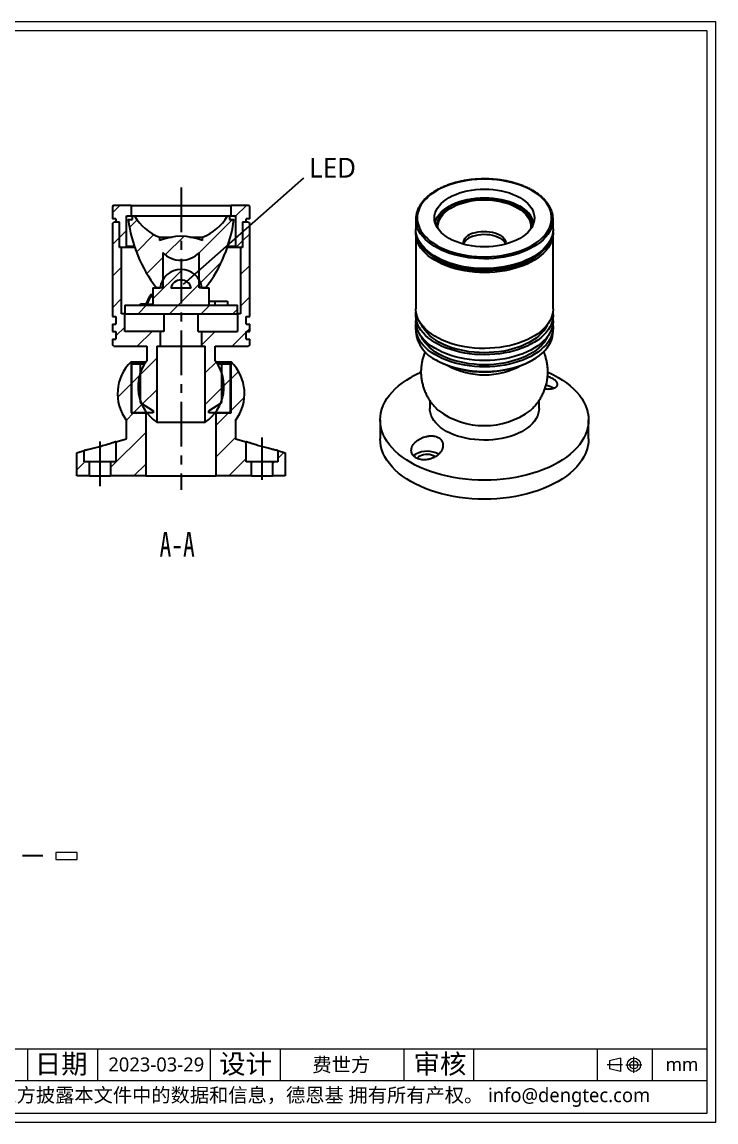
# Model space of a CAD drawing. Header units: millimetres. Extents: x 1123 to 1345, y 58 to 215.
# Drawn here: x 1246.1 to 1344.6, y 58.5 to 214.7 of the extents above; entities that cross this region are included whole.
import ezdxf

# ---------------------------------------------------------------- set-up
doc = ezdxf.new("R2010")
doc.units = ezdxf.units.MM
doc.linetypes.add('CENTER', pattern=[50.8, 31.75, -6.35, 6.35, -6.35])
doc.layers.get('Defpoints').update_dxf_attribs({"color": 6, "lineweight": 9})
for name, color, linetype, lineweight in [('CenterLine', 1, 'CENTER', 9), ('Dimension', 136, 'Continuous', 9), ('SolidLine', 7, 'Continuous', 30)]:
    doc.layers.add(name, color=color, linetype=linetype, lineweight=lineweight)
doc.styles.add('SLDTEXTSTYLE5', font='TXT', dxfattribs={"width": 0.7})
doc.styles.add('微软雅黑-Light', font='')
doc.styles.get('微软雅黑-Light').set_extended_font_data('Microsoft YaHei Light')
pattern_1 = [(45, (802.1488, -62.6283), (-2.245064, 2.245064), [])]

msp = doc.modelspace()

# ---------------------------------------------------------------- hatches: boundary and pattern name
at = {"layer": 'SolidLine', "linetype": 'Continuous', "lineweight": 18}
h = msp.add_hatch(dxfattribs=at)
h.set_pattern_fill('ANSI31', color=256, style=0)
h.set_pattern_definition(pattern_1)
edge = h.paths.add_edge_path(flags=0)
edge.add_line((1258.917, 186.777), (1259.417, 186.777))
edge.add_line((1259.417, 186.777), (1259.417, 186.277))
edge.add_line((1259.417, 186.277), (1259.917, 186.277))
edge.add_line((1259.917, 186.277), (1259.917, 182.877))
edge.add_line((1259.917, 182.877), (1260.117, 182.677))
edge.add_line((1260.117, 182.677), (1260.717, 182.677))
edge.add_line((1260.717, 182.677), (1260.917, 182.877))
edge.add_line((1260.917, 182.877), (1260.917, 187.177))
edge.add_line((1260.917, 187.177), (1261.567, 187.177))
edge.add_line((1261.567, 187.177), (1261.567, 188.677))
edge.add_line((1261.567, 188.677), (1259.117, 188.677))
edge.add_arc((1259.117, 188.477), 0.2, 90, 180)
edge.add_line((1258.917, 188.477), (1258.917, 186.777))
h = msp.add_hatch(dxfattribs=at)
h.set_pattern_fill('ANSI31', color=256, style=0)
h.set_pattern_definition(pattern_1)
edge = h.paths.add_edge_path(flags=0)
edge.add_line((1277.917, 186.777), (1278.417, 186.777))
edge.add_line((1278.417, 186.777), (1278.417, 188.477))
edge.add_arc((1278.217, 188.477), 0.2, 0, 90)
edge.add_line((1278.217, 188.677), (1275.767, 188.677))
edge.add_line((1275.767, 188.677), (1275.767, 187.177))
edge.add_line((1275.767, 187.177), (1276.417, 187.177))
edge.add_line((1276.417, 187.177), (1276.417, 182.877))
edge.add_line((1276.417, 182.877), (1276.617, 182.677))
edge.add_line((1276.617, 182.677), (1277.217, 182.677))
edge.add_line((1277.217, 182.677), (1277.417, 182.877))
edge.add_line((1277.417, 182.877), (1277.417, 186.277))
edge.add_line((1277.417, 186.277), (1277.917, 186.277))
edge.add_line((1277.917, 186.277), (1277.917, 186.777))
h = msp.add_hatch(dxfattribs=at)
h.set_pattern_fill('ANSI31', color=256, style=0)
h.set_pattern_definition(pattern_1)
edge = h.paths.add_edge_path(flags=0)
edge.add_arc((1268.667, 162.908), 6.1, 142.81814, 235.55786)
edge.add_line((1265.217, 157.877), (1265.217, 168.677))
edge.add_line((1265.217, 168.677), (1265.767, 168.677))
edge.add_line((1265.767, 168.677), (1265.767, 170.777))
edge.add_line((1265.767, 170.777), (1260.668, 170.777))
edge.add_line((1260.668, 170.777), (1260.668, 173.277))
edge.add_line((1260.668, 173.277), (1260.217, 173.277))
edge.add_line((1260.217, 173.277), (1260.217, 182.677))
edge.add_line((1260.217, 182.677), (1259.917, 182.677))
edge.add_line((1259.917, 182.677), (1259.917, 186.277))
edge.add_line((1259.917, 186.277), (1259.117, 186.277))
edge.add_line((1259.117, 186.277), (1258.917, 186.077))
edge.add_line((1258.917, 186.077), (1258.917, 172.877))
edge.add_line((1258.917, 172.877), (1259.417, 172.877))
edge.add_line((1259.417, 172.877), (1259.417, 171.777))
edge.add_line((1259.417, 171.777), (1258.917, 171.777))
edge.add_line((1258.917, 171.777), (1258.917, 170.777))
edge.add_line((1258.917, 170.777), (1259.417, 170.777))
edge.add_line((1259.417, 170.777), (1259.417, 169.677))
edge.add_line((1259.417, 169.677), (1258.917, 169.677))
edge.add_line((1258.917, 169.677), (1258.917, 168.877))
edge.add_line((1258.917, 168.877), (1259.117, 168.677))
edge.add_line((1259.117, 168.677), (1263.807, 168.677))
edge.add_line((1263.807, 168.677), (1263.807, 166.594))
h = msp.add_hatch(dxfattribs=at)
h.set_pattern_fill('ANSI31', color=256, style=0)
h.set_pattern_definition(pattern_1)
edge = h.paths.add_edge_path(flags=0)
edge.add_line((1262.067, 187.177), (1261.792, 187.177))
edge.add_line((1261.792, 187.177), (1261.792, 186.677))
edge.add_line((1261.792, 186.677), (1261.167, 186.677))
edge.add_arc((1281.009, 189.185), 20, 187.2027, 217.61698)
edge.add_line((1265.167, 176.977), (1266.067, 176.977))
edge.add_line((1266.067, 176.977), (1266.067, 181.977))
edge.add_arc((1268.667, 184.5), 3.623, 224.1358, 315.8642)
edge.add_line((1271.267, 181.977), (1271.267, 176.977))
edge.add_line((1271.267, 176.977), (1272.167, 176.977))
edge.add_arc((1256.325, 189.185), 20, 322.38302, 352.7973)
edge.add_line((1276.167, 186.677), (1275.542, 186.677))
edge.add_line((1275.542, 186.677), (1275.542, 187.177))
edge.add_line((1275.542, 187.177), (1275.267, 187.177))
edge.add_arc((1269.226, 190.713), 7, 290.97991, 329.65971, ccw=False)
edge.add_line((1271.732, 184.177), (1271.732, 183.677))
edge.add_arc((1268.667, 176.148), 8.129, 67.84785, 112.15215)
edge.add_line((1265.602, 183.677), (1265.602, 184.177))
edge.add_arc((1268.108, 190.713), 7, 210.34029, 249.02009, ccw=False)
h = msp.add_hatch(dxfattribs=at)
h.set_pattern_fill('ANSI31', color=256, style=0)
h.set_pattern_definition(pattern_1)
edge = h.paths.add_edge_path(flags=0)
edge.add_arc((1268.667, 162.908), 6.1, 304.44214, 397.18186)
edge.add_line((1273.527, 166.594), (1273.527, 168.677))
edge.add_line((1273.527, 168.677), (1278.217, 168.677))
edge.add_line((1278.217, 168.677), (1278.417, 168.877))
edge.add_line((1278.417, 168.877), (1278.417, 169.677))
edge.add_line((1278.417, 169.677), (1277.917, 169.677))
edge.add_line((1277.917, 169.677), (1277.917, 170.777))
edge.add_line((1277.917, 170.777), (1278.417, 170.777))
edge.add_line((1278.417, 170.777), (1278.417, 171.777))
edge.add_line((1278.417, 171.777), (1277.917, 171.777))
edge.add_line((1277.917, 171.777), (1277.917, 172.877))
edge.add_line((1277.917, 172.877), (1278.417, 172.877))
edge.add_line((1278.417, 172.877), (1278.417, 186.077))
edge.add_line((1278.417, 186.077), (1278.217, 186.277))
edge.add_line((1278.217, 186.277), (1277.417, 186.277))
edge.add_line((1277.417, 186.277), (1277.417, 182.677))
edge.add_line((1277.417, 182.677), (1277.117, 182.677))
edge.add_line((1277.117, 182.677), (1277.117, 173.277))
edge.add_line((1277.117, 173.277), (1276.666, 173.277))
edge.add_line((1276.666, 173.277), (1276.666, 170.777))
edge.add_line((1276.666, 170.777), (1271.567, 170.777))
edge.add_line((1271.567, 170.777), (1271.567, 168.677))
edge.add_line((1271.567, 168.677), (1272.117, 168.677))
edge.add_line((1272.117, 168.677), (1272.117, 157.877))
h = msp.add_hatch(dxfattribs=at)
h.set_pattern_fill('ANSI31', color=256, style=0)
h.set_pattern_definition(pattern_1)
edge = h.paths.add_edge_path(flags=0)
edge.add_line((1264.667, 176.977), (1264.667, 174.477))
edge.add_line((1264.667, 174.477), (1272.667, 174.477))
edge.add_line((1272.667, 174.477), (1272.667, 176.977))
edge.add_line((1272.667, 176.977), (1271.64, 176.977))
edge.add_arc((1268.667, 176.577), 3, 7.66226, 172.33774)
edge.add_line((1265.694, 176.977), (1264.667, 176.977))
edge = h.paths.add_edge_path(flags=0)
edge.add_arc((1268.667, 176.577), 1.5, 15.46601, 164.53399, ccw=False)
edge.add_line((1270.113, 176.977), (1267.222, 176.977))
h = msp.add_hatch(dxfattribs=at)
h.set_pattern_fill('ANSI31', color=256, style=0)
h.set_pattern_definition(pattern_1)
h.paths.add_polyline_path([(1276.667, 174.477), (1260.667, 174.477), (1260.667, 173.277), (1276.667, 173.277)], flags=0)
h = msp.add_hatch(dxfattribs=at)
h.set_pattern_fill('ANSI31', color=256, style=0)
h.set_pattern_definition(pattern_1)
edge = h.paths.add_edge_path(flags=0)
edge.add_line((1260.917, 158.136), (1260.917, 155.516))
edge.add_line((1260.917, 155.516), (1259.417, 155.094))
edge.add_line((1259.417, 155.094), (1259.417, 152.236))
edge.add_line((1259.417, 152.236), (1258.667, 152.236))
edge.add_line((1258.667, 152.236), (1258.667, 150.236))
edge.add_line((1258.667, 150.236), (1263.667, 150.236))
edge.add_line((1263.667, 150.236), (1263.667, 159.186))
edge.add_line((1263.667, 159.186), (1261.567, 159.186))
edge.add_line((1261.567, 159.186), (1261.567, 166.436))
edge.add_arc((1265.957, 161.916), 6.301, 134.17054, 216.8737)
h = msp.add_hatch(dxfattribs=at)
h.set_pattern_fill('ANSI31', color=256, style=0)
h.set_pattern_definition(pattern_1)
h.paths.add_polyline_path([(1261.667, 159.186), (1264.717, 159.186), (1264.717, 159.486), (1262.867, 160.686), (1262.867, 166.186), (1261.667, 166.186)], flags=0)
h = msp.add_hatch(dxfattribs=at)
h.set_pattern_fill('ANSI31', color=256, style=0)
h.set_pattern_definition(pattern_1)
h.paths.add_polyline_path([(1272.617, 159.186), (1275.667, 159.186), (1275.667, 166.186), (1274.467, 166.186), (1274.467, 160.686), (1272.617, 159.486)], flags=0)
h = msp.add_hatch(dxfattribs=at)
h.set_pattern_fill('ANSI31', color=256, style=0)
h.set_pattern_definition(pattern_1)
edge = h.paths.add_edge_path(flags=0)
edge.add_line((1276.417, 155.516), (1276.417, 158.136))
edge.add_arc((1271.377, 161.916), 6.301, 323.1263, 405.82946)
edge.add_line((1275.767, 166.436), (1275.767, 159.186))
edge.add_line((1275.767, 159.186), (1273.667, 159.186))
edge.add_line((1273.667, 159.186), (1273.667, 150.236))
edge.add_line((1273.667, 150.236), (1278.667, 150.236))
edge.add_line((1278.667, 150.236), (1278.667, 152.236))
edge.add_line((1278.667, 152.236), (1277.917, 152.236))
edge.add_line((1277.917, 152.236), (1277.917, 155.094))
edge.add_line((1277.917, 155.094), (1276.417, 155.516))
h = msp.add_hatch(dxfattribs=at)
h.set_pattern_fill('ANSI31', color=256, style=0)
h.set_pattern_definition(pattern_1)
h.paths.add_polyline_path([(1253.867, 150.236), (1255.667, 150.236), (1255.667, 152.236), (1254.917, 152.236), (1254.917, 153.83), (1253.867, 153.536)], flags=0)
h = msp.add_hatch(dxfattribs=at)
h.set_pattern_fill('ANSI31', color=256, style=0)
h.set_pattern_definition(pattern_1)
h.paths.add_polyline_path([(1281.667, 150.236), (1283.467, 150.236), (1283.467, 153.536), (1282.417, 153.83), (1282.417, 152.236), (1281.667, 152.236)], flags=0)

# ---------------------------------------------------------------- linework, layer by layer
at = {"layer": 'CenterLine', "lineweight": -3, "ltscale": 0.2}
for p, q in [((1268.667, 191.232), (1268.667, 148.256)), ((1257.167, 148.796), (1257.167, 155.403)), ((1280.167, 149.694), (1280.167, 155.693))]:
    msp.add_line(p, q, dxfattribs=at)
at = {"layer": 'Defpoints'}
for p, q in [((1124.381, 68.877), (1343.381, 68.877)), ((1246.868, 68.877), (1246.868, 64.299)), ((1256.788, 68.877), (1256.788, 64.299)), ((1272.812, 68.877), (1272.812, 64.299)), ((1272.812, 68.877), (1272.812, 64.299)), ((1282.732, 68.877), (1282.732, 64.299)), ((1300.283, 68.877), (1300.283, 64.299)), ((1310.203, 68.877), (1310.203, 64.299)), ((1327.753, 68.877), (1327.753, 64.299)), ((1335.567, 68.877), (1335.567, 64.299)), ((1331.069, 67.542), (1329.496, 67.16)), ((1331.075, 67.544), (1331.075, 65.634)), ((1332.975, 65.443), (1332.975, 67.733)), ((1331.37, 66.588), (1329.2, 66.588)), ((1329.496, 67.16), (1329.496, 66.016)), ((1331.075, 65.634), (1329.496, 66.016)), ((1331.831, 66.588), (1334.12, 66.588)), ((1343.381, 64.299), (1158.719, 64.299))]:
    msp.add_line(p, q, dxfattribs=at)
for points in [[(1344.631, 58.47), (1344.631, 214.719), (1123.131, 214.719), (1123.131, 58.47)], [(1343.381, 59.72), (1343.381, 213.469), (1124.381, 213.469), (1124.381, 59.72)]]:
    msp.add_lwpolyline(points, close=True, dxfattribs=at)
for radius in [0.954, 0.572]:
    msp.add_circle((1332.975, 66.588), radius, dxfattribs=at)
at = {"layer": 'Dimension', "lineweight": -3}
msp.add_line((1269.037, 177.456), (1286.088, 192.604), dxfattribs=at)
at = {"layer": 'Dimension'}
msp.add_lwpolyline([(1250.915, 95.763), (1253.915, 95.763), (1253.915, 96.763), (1250.915, 96.763)], close=True, dxfattribs=at)
at = {"layer": 'SolidLine', "color": 7, "linetype": 'Continuous', "lineweight": 25}
for p, q in [((1258.917, 188.477), (1258.917, 186.777)), ((1261.567, 188.677), (1259.117, 188.677)), ((1261.567, 188.677), (1261.567, 187.177)), ((1261.567, 188.677), (1275.767, 188.677)), ((1275.767, 187.177), (1275.767, 188.677)), ((1278.217, 188.677), (1275.767, 188.677)), ((1278.417, 186.777), (1278.417, 188.477)), ((1259.417, 186.777), (1258.917, 186.777)), ((1258.917, 186.077), (1259.117, 186.277)), ((1258.917, 186.077), (1258.917, 172.877)), ((1259.917, 186.277), (1259.117, 186.277)), ((1259.417, 186.777), (1259.417, 186.277)), ((1259.917, 186.277), (1259.417, 186.277)), ((1259.917, 182.877), (1259.917, 186.277)), ((1259.917, 182.677), (1259.917, 186.277)), ((1260.917, 182.877), (1260.917, 187.177)), ((1260.917, 187.177), (1261.567, 187.177)), ((1261.167, 186.677), (1261.792, 186.677)), ((1261.567, 187.177), (1261.792, 187.177)), ((1261.792, 186.677), (1261.792, 187.177)), ((1261.792, 187.177), (1262.067, 187.177)), ((1262.067, 187.177), (1275.267, 187.177)), ((1275.267, 187.177), (1275.542, 187.177)), ((1275.542, 187.177), (1275.767, 187.177)), ((1275.542, 187.177), (1275.542, 186.677)), ((1275.542, 186.677), (1276.167, 186.677)), ((1275.767, 187.177), (1276.417, 187.177)), ((1276.417, 187.177), (1276.417, 182.877)), ((1277.917, 186.277), (1277.417, 186.277)), ((1277.417, 186.277), (1277.417, 182.877)), ((1277.417, 186.277), (1277.417, 182.677)), ((1278.217, 186.277), (1277.417, 186.277)), ((1277.917, 186.277), (1277.917, 186.777)), ((1278.417, 186.777), (1277.917, 186.777)), ((1278.217, 186.277), (1278.417, 186.077)), ((1278.417, 172.877), (1278.417, 186.077)), ((1301.999, 186.717), (1301.999, 185.329)), ((1321.499, 185.329), (1321.499, 186.717)), ((1301.999, 184.757), (1301.999, 173.979)), ((1321.499, 173.979), (1321.499, 184.757)), ((1260.117, 182.677), (1259.917, 182.877)), ((1260.917, 182.877), (1260.717, 182.677)), ((1260.917, 182.877), (1262.03, 182.877)), ((1265.602, 184.177), (1265.602, 183.677)), ((1265.602, 184.177), (1267.396, 184.177)), ((1269.938, 184.177), (1271.732, 184.177)), ((1271.732, 183.677), (1271.732, 184.177)), ((1275.304, 182.877), (1276.417, 182.877)), ((1276.617, 182.677), (1276.417, 182.877)), ((1277.417, 182.877), (1277.217, 182.677)), ((1260.217, 182.677), (1259.917, 182.677)), ((1260.717, 182.677), (1260.117, 182.677)), ((1260.217, 173.277), (1260.217, 182.677)), ((1262.098, 182.677), (1260.717, 182.677)), ((1266.067, 181.977), (1266.067, 176.977)), ((1271.267, 176.977), (1271.267, 181.977)), ((1276.617, 182.677), (1275.237, 182.677)), ((1277.217, 182.677), (1276.617, 182.677)), ((1277.117, 182.677), (1277.117, 173.277)), ((1277.417, 182.677), (1277.117, 182.677)), ((1264.667, 176.977), (1264.667, 174.477)), ((1264.667, 176.977), (1265.694, 176.977)), ((1266.067, 176.977), (1265.167, 176.977)), ((1267.222, 176.977), (1270.113, 176.977)), ((1272.167, 176.977), (1271.267, 176.977)), ((1271.64, 176.977), (1272.667, 176.977)), ((1272.667, 174.477), (1272.667, 176.977)), ((1263.767, 174.723), (1264.233, 175.791)), ((1263.881, 174.615), (1264.347, 175.683)), ((1264.518, 176.021), (1264.667, 176.021)), ((1264.518, 175.821), (1264.667, 175.821)), ((1272.667, 175.087), (1272.908, 175.087)), ((1272.908, 175.087), (1272.908, 175.077)), ((1272.908, 175.087), (1274.746, 175.087)), ((1272.908, 175.077), (1273.45, 175.077)), ((1273.45, 175.077), (1273.45, 174.477)), ((1273.45, 175.077), (1275.288, 175.077)), ((1274.746, 175.087), (1274.746, 175.077)), ((1275.288, 175.077), (1275.288, 174.477)), ((1260.667, 174.477), (1260.667, 173.277)), ((1260.667, 174.477), (1276.667, 174.477)), ((1262.891, 174.477), (1262.891, 174.677)), ((1262.891, 174.677), (1263.71, 174.677)), ((1264.667, 174.477), (1272.667, 174.477)), ((1276.667, 173.277), (1276.667, 174.477)), ((1258.917, 172.877), (1259.417, 172.877)), ((1259.417, 172.877), (1259.417, 171.777)), ((1260.668, 173.277), (1260.217, 173.277)), ((1260.667, 173.277), (1276.667, 173.277)), ((1260.668, 170.777), (1260.668, 173.277)), ((1266.205, 173.277), (1266.205, 170.777)), ((1271.087, 170.777), (1271.087, 173.277)), ((1276.666, 173.277), (1276.666, 170.777)), ((1277.117, 173.277), (1276.666, 173.277)), ((1277.917, 171.777), (1277.917, 172.877)), ((1277.917, 172.877), (1278.417, 172.877)), ((1301.999, 173.081), (1301.999, 172.264)), ((1321.499, 172.264), (1321.499, 173.081)), ((1258.917, 171.777), (1258.917, 170.777)), ((1258.917, 171.777), (1259.417, 171.777)), ((1258.917, 170.777), (1259.417, 170.777)), ((1259.417, 170.777), (1259.417, 169.677)), ((1265.767, 170.777), (1260.668, 170.777)), ((1265.767, 168.677), (1265.767, 170.777)), ((1266.205, 170.777), (1265.767, 170.777)), ((1271.087, 170.777), (1271.567, 170.777)), ((1271.567, 170.777), (1271.567, 168.677)), ((1271.567, 170.777), (1276.666, 170.777)), ((1277.917, 171.777), (1278.417, 171.777)), ((1277.917, 169.677), (1277.917, 170.777)), ((1277.917, 170.777), (1278.417, 170.777)), ((1278.417, 170.777), (1278.417, 171.777)), ((1301.999, 171.366), (1301.999, 170.713)), ((1321.499, 170.713), (1321.499, 171.366)), ((1258.917, 169.677), (1258.917, 168.877)), ((1258.917, 169.677), (1259.417, 169.677)), ((1259.117, 168.677), (1258.917, 168.877)), ((1277.917, 169.677), (1278.417, 169.677)), ((1278.417, 168.877), (1278.217, 168.677)), ((1278.417, 168.877), (1278.417, 169.677)), ((1259.117, 168.677), (1263.807, 168.677)), ((1263.807, 168.677), (1263.807, 166.594)), ((1265.217, 168.677), (1265.217, 157.877)), ((1265.217, 168.677), (1265.767, 168.677)), ((1265.767, 168.677), (1271.567, 168.677)), ((1271.567, 168.677), (1272.117, 168.677)), ((1272.117, 157.877), (1272.117, 168.677)), ((1273.527, 166.594), (1273.527, 168.677)), ((1273.527, 168.677), (1278.217, 168.677)), ((1261.567, 166.436), (1263.691, 166.436)), ((1261.567, 166.436), (1261.567, 159.186)), ((1261.667, 159.186), (1261.667, 166.186)), ((1261.667, 166.186), (1262.867, 166.186)), ((1262.867, 166.186), (1262.867, 160.686)), ((1262.867, 166.186), (1263.523, 166.186)), ((1273.644, 166.436), (1275.767, 166.436)), ((1273.812, 166.186), (1274.467, 166.186)), ((1274.467, 160.686), (1274.467, 166.186)), ((1274.467, 166.186), (1275.667, 166.186)), ((1275.667, 166.186), (1275.667, 159.186)), ((1275.767, 159.186), (1275.767, 166.436)), ((1304.853, 166.733), (1304.995, 166.652)), ((1305.088, 166.599), (1304.995, 166.652)), ((1318.503, 166.652), (1318.644, 166.733)), ((1303.999, 160.942), (1303.999, 159.803)), ((1319.499, 159.803), (1319.499, 160.949)), ((1262.867, 160.686), (1262.986, 160.686)), ((1262.867, 160.686), (1264.717, 159.486)), ((1264.717, 159.486), (1264.717, 159.186)), ((1272.617, 159.486), (1274.467, 160.686)), ((1272.617, 159.186), (1272.617, 159.486)), ((1274.348, 160.686), (1274.467, 160.686)), ((1260.917, 155.516), (1260.917, 158.136)), ((1261.567, 159.186), (1263.667, 159.186)), ((1264.717, 159.186), (1261.667, 159.186)), ((1263.667, 159.186), (1263.667, 150.236)), ((1265.217, 157.877), (1272.117, 157.877)), ((1275.667, 159.186), (1272.617, 159.186)), ((1273.667, 150.236), (1273.667, 159.186)), ((1273.667, 159.186), (1275.767, 159.186)), ((1276.417, 158.136), (1276.417, 155.516)), ((1296.949, 158.186), (1296.949, 155.491)), ((1326.549, 155.491), (1326.549, 158.186)), ((1259.417, 155.094), (1260.917, 155.516)), ((1259.417, 155.094), (1259.417, 152.236)), ((1276.417, 155.516), (1277.917, 155.094)), ((1277.917, 152.236), (1277.917, 155.094)), ((1253.867, 153.536), (1254.917, 153.83)), ((1253.867, 150.236), (1253.867, 153.536)), ((1254.917, 152.236), (1254.917, 153.83)), ((1282.417, 153.83), (1283.467, 153.536)), ((1282.417, 153.83), (1282.417, 152.236)), ((1283.467, 153.536), (1283.467, 150.236)), ((1255.667, 152.236), (1254.917, 152.236)), ((1255.667, 150.236), (1255.667, 152.236)), ((1258.667, 152.236), (1255.667, 152.236)), ((1258.667, 152.236), (1258.667, 150.236)), ((1259.417, 152.236), (1258.667, 152.236)), ((1278.667, 152.236), (1277.917, 152.236)), ((1278.667, 150.236), (1278.667, 152.236)), ((1281.667, 152.236), (1278.667, 152.236)), ((1281.667, 152.236), (1281.667, 150.236)), ((1282.417, 152.236), (1281.667, 152.236)), ((1255.667, 150.236), (1253.867, 150.236)), ((1255.667, 150.236), (1258.667, 150.236)), ((1263.667, 150.236), (1258.667, 150.236)), ((1263.667, 150.236), (1273.667, 150.236)), ((1278.667, 150.236), (1273.667, 150.236)), ((1278.667, 150.236), (1281.667, 150.236)), ((1283.467, 150.236), (1281.667, 150.236))]:
    msp.add_line(p, q, dxfattribs=at)
at = {"layer": 'SolidLine', "color": 8, "linetype": 'Continuous', "lineweight": 25}
for p, q in [((1264.667, 175.683), (1264.347, 175.683)), ((1264.667, 174.615), (1263.881, 174.615))]:
    msp.add_line(p, q, dxfattribs=at)
at = {"layer": 'SolidLine', "lineweight": -3}
msp.add_line((1246.142, 96.305), (1249.06, 96.305), dxfattribs=at)
at = {"layer": 'SolidLine', "color": 7, "linetype": 'Continuous', "lineweight": 25, "flags": 128}
for points in [[(1318.502, 190.779), (1317.978, 191.059), (1317.42, 191.316), (1316.83, 191.548), (1316.211, 191.755), (1315.568, 191.933), (1314.903, 192.084), (1314.22, 192.206), (1313.524, 192.297), (1312.818, 192.359), (1312.106, 192.39), (1311.392, 192.39), (1310.68, 192.359), (1309.973, 192.297), (1309.277, 192.206), (1308.595, 192.084), (1307.93, 191.933), (1307.286, 191.755), (1306.668, 191.548), (1306.078, 191.316), (1305.519, 191.059), (1304.996, 190.779), (1304.51, 190.476), (1304.065, 190.154), (1303.663, 189.813), (1303.305, 189.456), (1302.996, 189.085), (1302.735, 188.701), (1302.524, 188.307), (1302.365, 187.905), (1302.259, 187.498), (1302.205, 187.086), (1302.205, 186.674), (1302.259, 186.263), (1302.365, 185.855), (1302.524, 185.453), (1302.735, 185.059), (1302.996, 184.676), (1303.305, 184.304), (1303.663, 183.947), (1304.065, 183.607), (1304.51, 183.284), (1304.996, 182.982), (1305.519, 182.702), (1306.078, 182.444), (1306.668, 182.212), (1307.286, 182.006), (1307.93, 181.827), (1308.595, 181.677), (1309.277, 181.555), (1309.973, 181.463), (1310.68, 181.402), (1311.392, 181.371), (1312.106, 181.371), (1312.818, 181.402), (1313.524, 181.463), (1314.22, 181.555), (1314.903, 181.677), (1315.568, 181.827), (1316.211, 182.006), (1316.83, 182.212), (1317.42, 182.444), (1317.978, 182.702), (1318.502, 182.982), (1318.987, 183.284), (1319.433, 183.607), (1319.835, 183.947), (1320.192, 184.304), (1320.502, 184.676), (1320.763, 185.059), (1320.973, 185.453), (1321.132, 185.855), (1321.239, 186.263), (1321.292, 186.674), (1321.292, 187.086), (1321.239, 187.498), (1321.132, 187.905), (1320.973, 188.307), (1320.763, 188.701), (1320.502, 189.085), (1320.192, 189.456), (1319.835, 189.813), (1319.433, 190.154), (1318.987, 190.476), (1318.502, 190.779)], [(1316.769, 189.779), (1317.188, 189.515), (1317.565, 189.231), (1317.898, 188.93), (1318.184, 188.612), (1318.421, 188.282), (1318.607, 187.941), (1318.741, 187.592), (1318.822, 187.238), (1318.849, 186.88), (1318.822, 186.523), (1318.741, 186.169), (1318.607, 185.819), (1318.421, 185.478), (1318.184, 185.148), (1317.898, 184.831), (1317.565, 184.529), (1317.188, 184.246), (1316.769, 183.982), (1316.313, 183.74), (1315.821, 183.523), (1315.299, 183.331), (1314.749, 183.166), (1314.177, 183.029), (1313.586, 182.921), (1312.982, 182.844), (1312.368, 182.797), (1311.749, 182.782), (1311.13, 182.797), (1310.516, 182.844), (1309.911, 182.921), (1309.32, 183.029), (1308.748, 183.166), (1308.199, 183.331), (1307.676, 183.523), (1307.185, 183.74), (1306.728, 183.982), (1306.31, 184.246), (1305.933, 184.529), (1305.6, 184.831), (1305.314, 185.148), (1305.077, 185.478), (1304.891, 185.819), (1304.757, 186.169), (1304.676, 186.523), (1304.649, 186.88), (1304.676, 187.238), (1304.757, 187.592), (1304.891, 187.941), (1305.077, 188.282), (1305.314, 188.612), (1305.6, 188.93), (1305.933, 189.231), (1306.31, 189.515), (1306.728, 189.779), (1307.185, 190.02), (1307.676, 190.238), (1308.199, 190.43), (1308.748, 190.595), (1309.32, 190.732), (1309.911, 190.839), (1310.516, 190.917), (1311.13, 190.963), (1311.749, 190.979), (1312.368, 190.963), (1312.982, 190.917), (1313.586, 190.839), (1314.177, 190.732), (1314.749, 190.595), (1315.299, 190.43), (1315.821, 190.238), (1316.313, 190.02), (1316.769, 189.779)], [(1304.728, 186.268), (1304.757, 186.367), (1304.891, 186.716), (1305.077, 187.057), (1305.314, 187.388), (1305.6, 187.705), (1305.933, 188.006), (1306.31, 188.29), (1306.728, 188.554), (1307.185, 188.795), (1307.676, 189.013), (1308.199, 189.205), (1308.748, 189.37), (1309.32, 189.507), (1309.911, 189.615), (1310.516, 189.692), (1311.13, 189.739), (1311.749, 189.754), (1312.368, 189.739), (1312.982, 189.692), (1313.586, 189.615), (1314.177, 189.507), (1314.749, 189.37), (1315.299, 189.205), (1315.821, 189.013), (1316.313, 188.795), (1316.769, 188.554)], [(1307.767, 188.916), (1308.321, 189.098), (1308.389, 189.118)], [(1308.099, 189.019), (1308.628, 189.192), (1309.182, 189.337), (1309.756, 189.454), (1310.345, 189.541), (1310.945, 189.597), (1311.552, 189.623), (1312.16, 189.617), (1312.765, 189.581), (1313.362, 189.514), (1313.946, 189.416), (1314.513, 189.289), (1315.059, 189.134), (1315.578, 188.952), (1316.068, 188.743), (1316.524, 188.511), (1316.942, 188.256), (1317.32, 187.981), (1317.654, 187.687), (1317.942, 187.378), (1318.182, 187.056), (1318.371, 186.722), (1318.508, 186.38), (1318.593, 186.032), (1318.616, 185.84)], [(1308.245, 188.884), (1308.768, 189.055), (1309.316, 189.197), (1309.884, 189.31), (1310.467, 189.393), (1311.061, 189.445), (1311.661, 189.465), (1312.262, 189.454), (1312.858, 189.411), (1313.445, 189.338), (1314.018, 189.233), (1314.572, 189.099), (1315.103, 188.937), (1315.606, 188.747), (1316.077, 188.532), (1316.512, 188.293), (1316.908, 188.032), (1317.261, 187.751), (1317.568, 187.453), (1317.827, 187.14), (1318.036, 186.815), (1318.192, 186.48), (1318.296, 186.138), (1318.344, 185.793), (1318.339, 185.446), (1318.326, 185.336)], [(1305.172, 185.336), (1305.171, 185.345), (1305.149, 185.692), (1305.182, 186.038), (1305.27, 186.381), (1305.411, 186.718), (1305.604, 187.047), (1305.849, 187.363), (1306.142, 187.666), (1306.482, 187.952), (1306.866, 188.219), (1307.29, 188.465), (1307.751, 188.687), (1308.245, 188.884)], [(1321.499, 185.329), (1321.495, 185.173), (1321.448, 184.758), (1321.349, 184.346), (1321.197, 183.939), (1320.993, 183.54), (1320.739, 183.151), (1320.436, 182.774), (1320.085, 182.41), (1319.689, 182.063), (1319.25, 181.733), (1318.769, 181.423), (1318.25, 181.134), (1317.696, 180.869), (1317.109, 180.627), (1316.493, 180.412), (1315.851, 180.223), (1315.187, 180.062), (1314.504, 179.93), (1313.805, 179.827), (1313.096, 179.754), (1312.379, 179.712), (1311.659, 179.701), (1310.939, 179.72), (1310.224, 179.77), (1309.516, 179.85), (1308.822, 179.96), (1308.143, 180.099), (1307.484, 180.267), (1306.848, 180.463), (1306.239, 180.685), (1305.66, 180.933), (1305.114, 181.205), (1304.604, 181.499), (1304.134, 181.814), (1303.705, 182.148), (1303.32, 182.5), (1302.981, 182.867), (1302.69, 183.247), (1302.449, 183.639), (1302.258, 184.04), (1302.119, 184.448), (1302.032, 184.861), (1301.999, 185.277), (1301.999, 185.329)], [(1321.486, 185.043), (1321.498, 184.677), (1321.461, 184.262), (1321.371, 183.849), (1321.229, 183.441), (1321.034, 183.041), (1320.789, 182.65), (1320.495, 182.27), (1320.153, 181.904), (1319.765, 181.553), (1319.333, 181.22), (1318.86, 180.907), (1318.348, 180.614), (1317.8, 180.344), (1317.219, 180.098), (1316.608, 179.877), (1315.97, 179.684), (1315.309, 179.518), (1314.629, 179.38), (1313.934, 179.272), (1313.226, 179.194), (1312.51, 179.146), (1311.79, 179.129), (1311.07, 179.142), (1310.354, 179.187), (1309.645, 179.261), (1308.947, 179.366), (1308.265, 179.5), (1307.602, 179.663), (1306.962, 179.854), (1306.348, 180.071), (1305.763, 180.314), (1305.211, 180.582), (1304.695, 180.872), (1304.217, 181.183), (1303.78, 181.514), (1303.387, 181.863), (1303.039, 182.227), (1302.74, 182.605), (1302.489, 182.995), (1302.289, 183.395), (1302.14, 183.802), (1302.044, 184.214), (1302.001, 184.629), (1302.011, 185.043)], [(1310.122, 184.705), (1310.482, 184.817), (1310.866, 184.9), (1311.265, 184.953), (1311.672, 184.975), (1312.082, 184.965), (1312.485, 184.923), (1312.875, 184.852), (1313.245, 184.75), (1313.588, 184.621), (1313.898, 184.467), (1314.17, 184.291), (1314.399, 184.095), (1314.581, 183.883), (1314.712, 183.659), (1314.79, 183.427), (1314.814, 183.191), (1314.814, 183.183)], [(1310.122, 184.297), (1310.482, 184.409), (1310.866, 184.492), (1311.265, 184.545), (1311.672, 184.566), (1312.082, 184.557), (1312.485, 184.515), (1312.875, 184.443), (1313.245, 184.342), (1313.588, 184.213), (1313.898, 184.059), (1314.17, 183.882), (1314.399, 183.686), (1314.581, 183.474), (1314.712, 183.25), (1314.747, 183.165)], [(1302.499, 183.549), (1302.558, 183.422), (1302.778, 183.03), (1303.048, 182.648), (1303.366, 182.279), (1303.732, 181.925), (1304.142, 181.587), (1304.595, 181.268), (1305.088, 180.97), (1305.618, 180.694), (1306.182, 180.441), (1306.777, 180.213), (1307.401, 180.012), (1308.048, 179.838), (1308.716, 179.693), (1309.402, 179.577), (1310.1, 179.49), (1310.808, 179.434), (1311.52, 179.409), (1312.235, 179.415), (1312.946, 179.451), (1313.651, 179.518), (1314.345, 179.615), (1315.024, 179.742), (1315.685, 179.898), (1316.325, 180.082), (1316.938, 180.293), (1317.523, 180.529), (1318.075, 180.791), (1318.592, 181.075), (1319.071, 181.381), (1319.508, 181.707), (1319.903, 182.051), (1320.252, 182.41), (1320.553, 182.784), (1320.805, 183.17), (1320.999, 183.549)], [(1321.499, 173.979), (1321.498, 173.899), (1321.461, 173.483), (1321.371, 173.071), (1321.229, 172.663), (1321.034, 172.262), (1320.789, 171.871), (1320.495, 171.492), (1320.153, 171.125), (1319.765, 170.775), (1319.333, 170.442), (1318.86, 170.128), (1318.348, 169.836), (1317.8, 169.566), (1317.219, 169.32), (1316.608, 169.099), (1315.97, 168.905), (1315.309, 168.739), (1314.629, 168.602), (1313.934, 168.494), (1313.226, 168.415), (1312.51, 168.368), (1311.79, 168.35), (1311.07, 168.364), (1310.354, 168.408), (1309.645, 168.483), (1308.947, 168.588), (1308.265, 168.722), (1307.602, 168.885), (1306.962, 169.075), (1306.348, 169.293), (1305.763, 169.536), (1305.211, 169.803), (1304.695, 170.093), (1304.217, 170.405), (1303.78, 170.736), (1303.387, 171.084), (1303.039, 171.449), (1302.74, 171.827), (1302.489, 172.217), (1302.289, 172.616), (1302.14, 173.024), (1302.044, 173.436), (1302.001, 173.851), (1301.999, 173.979)], [(1321.468, 173.53), (1321.481, 173.417), (1321.498, 173.001), (1321.461, 172.585), (1321.371, 172.173), (1321.229, 171.765), (1321.034, 171.364), (1320.789, 170.973), (1320.495, 170.593), (1320.153, 170.227), (1319.765, 169.877), (1319.333, 169.544), (1318.86, 169.23), (1318.348, 168.937), (1317.8, 168.667), (1317.219, 168.421), (1316.608, 168.201), (1315.97, 168.007), (1315.309, 167.841), (1314.629, 167.703), (1313.934, 167.595), (1313.226, 167.517), (1312.51, 167.469), (1311.79, 167.452), (1311.07, 167.466), (1310.354, 167.51), (1309.645, 167.585), (1308.947, 167.69), (1308.265, 167.824), (1307.602, 167.987), (1306.962, 168.177), (1306.348, 168.395), (1305.763, 168.638), (1305.211, 168.905), (1304.695, 169.195), (1304.217, 169.507), (1303.78, 169.837), (1303.387, 170.186), (1303.039, 170.55), (1302.74, 170.929), (1302.489, 171.319), (1302.289, 171.718), (1302.14, 172.125), (1302.044, 172.538), (1302.001, 172.953), (1302.012, 173.369), (1302.03, 173.53)], [(1321.499, 172.264), (1321.498, 172.184), (1321.461, 171.769), (1321.371, 171.356), (1321.229, 170.948), (1321.034, 170.548), (1320.789, 170.156), (1320.495, 169.777), (1320.153, 169.411), (1319.765, 169.06), (1319.333, 168.727), (1318.86, 168.413), (1318.348, 168.121), (1317.8, 167.851), (1317.219, 167.605), (1316.608, 167.384), (1315.97, 167.191), (1315.309, 167.024), (1314.629, 166.887), (1313.934, 166.779), (1313.226, 166.701), (1312.51, 166.653), (1311.79, 166.636), (1311.07, 166.649), (1310.354, 166.694), (1309.645, 166.768), (1308.947, 166.873), (1308.265, 167.007), (1307.602, 167.17), (1306.962, 167.361), (1306.348, 167.578), (1305.763, 167.821), (1305.211, 168.089), (1304.695, 168.379), (1304.217, 168.69), (1303.78, 169.021), (1303.387, 169.37), (1303.039, 169.734), (1302.74, 170.112), (1302.489, 170.502), (1302.289, 170.902), (1302.14, 171.309), (1302.044, 171.721), (1302.001, 172.136), (1301.999, 172.264)], [(1321.468, 171.815), (1321.481, 171.702), (1321.498, 171.286), (1321.461, 170.871), (1321.371, 170.458), (1321.229, 170.05), (1321.034, 169.649), (1320.789, 169.258), (1320.495, 168.879), (1320.153, 168.512), (1319.765, 168.162), (1319.333, 167.829), (1318.86, 167.515), (1318.348, 167.223), (1317.8, 166.953), (1317.219, 166.707), (1316.608, 166.486), (1315.97, 166.292), (1315.309, 166.126), (1314.629, 165.989), (1313.934, 165.881), (1313.226, 165.802), (1312.51, 165.755), (1311.79, 165.738), (1311.07, 165.751), (1310.354, 165.795), (1309.645, 165.87), (1308.947, 165.975), (1308.265, 166.109), (1307.602, 166.272), (1306.962, 166.463), (1306.348, 166.68), (1305.763, 166.923), (1305.211, 167.19), (1304.695, 167.481), (1304.217, 167.792), (1303.78, 168.123), (1303.387, 168.471), (1303.039, 168.836), (1302.74, 169.214), (1302.489, 169.604), (1302.289, 170.004), (1302.14, 170.411), (1302.044, 170.823), (1302.001, 171.238), (1302.012, 171.654), (1302.03, 171.815)], [(1320.715, 171.767), (1320.654, 171.637), (1320.436, 171.247), (1320.168, 170.869), (1319.85, 170.503), (1319.484, 170.153), (1319.073, 169.82), (1318.619, 169.505), (1318.125, 169.212), (1317.593, 168.942), (1317.028, 168.696), (1316.431, 168.475), (1315.806, 168.282), (1315.158, 168.117), (1314.49, 167.981), (1313.805, 167.874), (1313.109, 167.799), (1312.405, 167.754), (1311.696, 167.741), (1310.988, 167.759), (1310.285, 167.808), (1309.59, 167.888), (1308.908, 167.999), (1308.242, 168.139), (1307.597, 168.309), (1306.977, 168.506), (1306.384, 168.731), (1305.823, 168.98), (1305.297, 169.254), (1304.808, 169.551), (1304.361, 169.868), (1303.956, 170.204), (1303.598, 170.556), (1303.287, 170.924), (1303.026, 171.304), (1302.816, 171.695), (1302.783, 171.767)], [(1304.948, 166.679), (1305.483, 166.401), (1306.051, 166.145), (1306.651, 165.915), (1307.279, 165.711), (1307.931, 165.534), (1308.604, 165.385), (1309.294, 165.265), (1309.998, 165.176), (1310.711, 165.116), (1311.43, 165.087), (1312.15, 165.089), (1312.869, 165.121), (1313.581, 165.185), (1314.283, 165.278), (1314.972, 165.401), (1315.642, 165.553), (1316.292, 165.733), (1316.917, 165.94), (1317.513, 166.173), (1318.078, 166.431), (1318.609, 166.713), (1319.102, 167.016), (1319.554, 167.34), (1319.965, 167.682), (1320.33, 168.04), (1320.648, 168.414), (1320.918, 168.799), (1321.138, 169.195), (1321.306, 169.6), (1321.423, 170.01), (1321.486, 170.425), (1321.499, 170.713)], [(1320.715, 170.053), (1320.654, 169.922), (1320.436, 169.533), (1320.168, 169.154), (1319.85, 168.789), (1319.484, 168.438), (1319.073, 168.105), (1318.619, 167.791), (1318.125, 167.498), (1317.593, 167.227), (1317.028, 166.981), (1316.431, 166.761), (1315.806, 166.567), (1315.158, 166.402), (1314.49, 166.266), (1313.805, 166.16), (1313.109, 166.084), (1312.405, 166.04), (1311.696, 166.026), (1310.988, 166.044), (1310.285, 166.093), (1309.59, 166.174), (1308.908, 166.284), (1308.242, 166.425), (1307.597, 166.594), (1306.977, 166.792), (1306.384, 167.016), (1305.823, 167.266), (1305.297, 167.54), (1304.808, 167.836), (1304.361, 168.153), (1303.956, 168.489), (1303.598, 168.842), (1303.287, 169.209), (1303.026, 169.59), (1302.816, 169.98), (1302.783, 170.053)], [(1320.755, 164.966), (1320.876, 164.911), (1321.563, 164.581), (1322.214, 164.227), (1322.827, 163.852), (1323.399, 163.455), (1323.929, 163.039), (1324.414, 162.606), (1324.854, 162.156), (1325.245, 161.692), (1325.587, 161.216), (1325.879, 160.728), (1326.119, 160.231), (1326.306, 159.726), (1326.441, 159.216), (1326.522, 158.702), (1326.549, 158.186), (1326.522, 157.67), (1326.441, 157.156), (1326.306, 156.646), (1326.119, 156.141), (1325.879, 155.644), (1325.587, 155.156), (1325.245, 154.679), (1324.854, 154.215), (1324.414, 153.766), (1323.929, 153.332), (1323.399, 152.917), (1322.827, 152.52), (1322.214, 152.144), (1321.563, 151.791), (1320.876, 151.46), (1320.156, 151.154), (1319.405, 150.874), (1318.627, 150.621), (1317.823, 150.395), (1316.997, 150.197), (1316.152, 150.029), (1315.291, 149.89), (1314.417, 149.782), (1313.533, 149.704), (1312.642, 149.658), (1311.749, 149.642), (1310.855, 149.658), (1309.965, 149.704), (1309.081, 149.782), (1308.207, 149.89), (1307.346, 150.029), (1306.501, 150.197), (1305.675, 150.395), (1304.871, 150.621), (1304.092, 150.874), (1303.341, 151.154), (1302.621, 151.46), (1301.935, 151.791), (1301.284, 152.144), (1300.671, 152.52), (1300.098, 152.917), (1299.569, 153.332), (1299.083, 153.766), (1298.644, 154.215), (1298.253, 154.679), (1297.911, 155.156), (1297.619, 155.644), (1297.379, 156.141), (1297.191, 156.646), (1297.057, 157.156), (1296.976, 157.67), (1296.949, 158.186), (1296.976, 158.702), (1297.057, 159.216), (1297.191, 159.726), (1297.379, 160.231), (1297.619, 160.728), (1297.911, 161.216), (1298.253, 161.692), (1298.644, 162.156), (1299.083, 162.606), (1299.569, 163.039), (1300.098, 163.455), (1300.671, 163.852), (1301.284, 164.227), (1301.284, 164.227)], [(1319.499, 159.803), (1319.478, 159.475), (1319.403, 159.103), (1319.275, 158.735), (1319.094, 158.376), (1318.861, 158.026), (1318.579, 157.688), (1318.248, 157.366), (1317.872, 157.061), (1317.454, 156.774), (1316.995, 156.509), (1316.499, 156.268), (1315.97, 156.05), (1315.411, 155.86), (1314.827, 155.697), (1314.221, 155.562), (1313.597, 155.458), (1312.961, 155.384), (1312.316, 155.341), (1311.668, 155.329), (1311.019, 155.349), (1310.376, 155.399), (1309.743, 155.481), (1309.124, 155.593), (1308.523, 155.735), (1307.944, 155.905), (1307.393, 156.102), (1306.872, 156.326), (1306.385, 156.574), (1305.935, 156.844), (1305.527, 157.135), (1305.162, 157.445), (1304.843, 157.771), (1304.573, 158.112), (1304.353, 158.465), (1304.185, 158.827), (1304.07, 159.195), (1304.009, 159.568), (1303.999, 159.803)], [(1326.549, 155.491), (1326.522, 154.975), (1326.441, 154.461), (1326.306, 153.951), (1326.119, 153.447), (1325.879, 152.949), (1325.587, 152.462), (1325.245, 151.985), (1324.854, 151.521), (1324.414, 151.071), (1323.929, 150.638), (1323.399, 150.222), (1322.827, 149.826), (1322.214, 149.45), (1321.563, 149.096), (1320.876, 148.766), (1320.156, 148.46), (1319.405, 148.18), (1318.627, 147.926), (1317.823, 147.7), (1316.997, 147.503), (1316.152, 147.334), (1315.291, 147.196), (1314.417, 147.087), (1313.533, 147.01), (1312.642, 146.963), (1311.749, 146.947), (1310.855, 146.963), (1309.965, 147.01), (1309.081, 147.087), (1308.207, 147.196), (1307.346, 147.334), (1306.501, 147.503), (1305.675, 147.7), (1304.871, 147.926), (1304.092, 148.18), (1303.341, 148.46), (1302.621, 148.766), (1301.935, 149.096), (1301.284, 149.45), (1300.671, 149.826), (1300.098, 150.222), (1299.569, 150.638), (1299.083, 151.071), (1298.644, 151.521), (1298.253, 151.985), (1297.911, 152.462), (1297.619, 152.949), (1297.379, 153.447), (1297.191, 153.951), (1297.057, 154.461), (1296.976, 154.975), (1296.949, 155.491)], [(1301.673, 153.084), (1301.797, 153.194), (1302.026, 153.349)]]:
    msp.add_lwpolyline(points, dxfattribs=at)
at = {"layer": 'SolidLine', "color": 8, "linetype": 'Continuous', "lineweight": 25, "flags": 128}
msp.add_lwpolyline([(1321.332, 185.679), (1321.197, 185.327), (1320.993, 184.928), (1320.739, 184.539), (1320.436, 184.162), (1320.085, 183.798), (1319.689, 183.451), (1319.25, 183.121), (1318.769, 182.811), (1318.25, 182.523), (1317.696, 182.257), (1317.109, 182.015), (1316.493, 181.8), (1315.851, 181.611), (1315.187, 181.45), (1314.504, 181.318), (1313.805, 181.215), (1313.096, 181.142), (1312.379, 181.1), (1311.659, 181.089), (1310.939, 181.108), (1310.224, 181.158), (1309.516, 181.238), (1308.822, 181.348), (1308.143, 181.488), (1307.484, 181.656), (1306.848, 181.851), (1306.239, 182.073), (1305.66, 182.321), (1305.114, 182.593), (1304.604, 182.887), (1304.134, 183.202), (1303.705, 183.536), (1303.32, 183.888), (1302.981, 184.255), (1302.69, 184.635), (1302.449, 185.027), (1302.258, 185.428), (1302.181, 185.635)], dxfattribs=at)
at = {"layer": 'SolidLine', "color": 7, "linetype": 'Continuous', "lineweight": 25}
for centre, radius, start, end in [((1313.059, 181.495), 7.894, 53.43066, 74.9506), ((1259.117, 188.477), 0.2, 90, 180), ((1278.217, 188.477), 0.2, 0, 90), ((1305.333, 186.717), 3.333, 160.77616, 198.94673), ((1309.115, 184.773), 4.366, 103.45347, 165.84718), ((1310.198, 181.902), 7.424, 109.11078, 126.94636), ((1315.049, 185.031), 3.92, 18.39005, 63.97415), ((1318.167, 186.717), 3.33, 341.8387, 18.84245), ((1281.009, 189.185), 20, 187.2027, 217.61698), ((1268.108, 190.713), 7, 210.34029, 249.02009), ((1269.226, 190.713), 7, 290.97991, 329.65971), ((1256.325, 189.185), 20, 322.38302, 352.7973), ((1310.476, 182.931), 1.809, 101.28229, 171.9934), ((1268.667, 176.148), 8.129, 67.84785, 112.15215), ((1310.697, 182.204), 2.171, 105.37035, 153.72306), ((1268.667, 184.5), 3.623, 224.1358, 315.8642), ((1311.749, 193.566), 14.029, 241.40832, 298.59168), ((1268.667, 176.577), 3, 7.66226, 172.33774), ((1268.667, 176.577), 1.5, 15.46601, 164.53399), ((1264.551, 175.688), 0.335, 95.70806, 162.00525), ((1264.537, 175.621), 0.201, 95.70806, 162.00525), ((1263.704, 174.744), 0.0669, 275.70806, 342.00525), ((1263.69, 174.677), 0.201, 275.70806, 342.00525), ((1306.999, 171.274), 5.032, 186.40851, 245.9434), ((1265.957, 161.916), 6.301, 134.17054, 216.8737), ((1268.667, 162.908), 6.1, 142.81814, 235.55786), ((1268.667, 162.908), 6.1, 304.44214, 37.18186), ((1271.377, 161.916), 6.301, 323.1263, 45.82946), ((1311.744, 179.682), 14.679, 243.03493, 297.41668), ((1311.749, 175.363), 10.773, 241.21932, 298.78068), ((1309.008, 150.776), 15.512, 113.83761, 119.86598), ((1320.094, 160.292), 2.805, 58.83982, 81.98563), ((1311.749, 168.368), 10.983, 233.30875, 306.65519), ((1303.615, 150.339), 3.403, 61.15894, 117.82398), ((1303.61, 151.055), 2.25, 58.57886, 117.93496), ((1303.001, 152.202), 0.951, 117.8603, 146.88637)]:
    msp.add_arc(centre, radius, start, end, dxfattribs=at)
for points, knots in [([(1318.602, 190.789), (1318.515, 190.837), (1318.264, 190.979), (1317.823, 191.198), (1317.272, 191.436), (1316.694, 191.651), (1316.091, 191.841), (1315.468, 192.006), (1314.826, 192.145), (1314.169, 192.257), (1313.5, 192.342), (1312.823, 192.4), (1312.141, 192.43), (1311.457, 192.432), (1310.774, 192.406), (1310.096, 192.353), (1309.426, 192.271), (1308.768, 192.163), (1308.124, 192.028), (1307.497, 191.867), (1306.891, 191.68), (1306.309, 191.469), (1305.754, 191.235), (1305.227, 190.977), (1304.733, 190.699), (1304.272, 190.4), (1303.849, 190.083), (1303.464, 189.748), (1303.121, 189.398), (1302.821, 189.033), (1302.563, 188.657), (1302.358, 188.27), (1302.236, 188.003), (1302.196, 187.863), (1302.194, 187.857)], [0, 0, 0, 0, 0.017268, 0.0500222, 0.0827713, 0.1155106, 0.1482392, 0.1809571, 0.2136652, 0.2463647, 0.2790573, 0.3117447, 0.3444288, 0.3771115, 0.4097947, 0.4424799, 0.4751688, 0.5078634, 0.5405658, 0.5732778, 0.6060011, 0.6387373, 0.6714875, 0.704252, 0.7370302, 0.7698195, 0.8026149, 0.8354043, 0.8681729, 0.9009008, 0.9335629, 0.9661323, 0.9985855, 1, 1, 1, 1]), ([(1321.307, 187.834), (1321.278, 187.919), (1321.206, 188.135), (1321.037, 188.476), (1320.806, 188.854), (1320.528, 189.222), (1320.207, 189.577), (1319.844, 189.919), (1319.441, 190.244), (1319.026, 190.535), (1318.734, 190.709), (1318.602, 190.789)], [0, 0, 0, 0, 0.0749398, 0.1919487, 0.3093949, 0.4272713, 0.5455182, 0.66405, 0.782778, 0.9016245, 1, 1, 1, 1]), ([(1303.336, 167.893), (1303.307, 167.829), (1303.193, 167.579), (1303.043, 167.125), (1302.889, 166.537), (1302.788, 165.943), (1302.737, 165.349), (1302.735, 164.758), (1302.781, 164.173), (1302.874, 163.598), (1303.012, 163.035), (1303.192, 162.487), (1303.415, 161.957), (1303.677, 161.447), (1303.978, 160.958), (1304.315, 160.492), (1304.69, 160.054), (1304.985, 159.742), (1305.162, 159.587), (1305.194, 159.559)], [0, 0, 0, 0, 0.0231514, 0.0904548, 0.1569699, 0.2227764, 0.2879512, 0.3525698, 0.4167075, 0.4804217, 0.5437914, 0.6069008, 0.6698404, 0.7327094, 0.7956188, 0.8586928, 0.922071, 0.9859083, 1, 1, 1, 1]), ([(1318.295, 159.554), (1318.377, 159.628), (1318.602, 159.832), (1318.937, 160.198), (1319.298, 160.644), (1319.621, 161.114), (1319.916, 161.62), (1320.176, 162.163), (1320.396, 162.74), (1320.564, 163.326), (1320.682, 163.919), (1320.749, 164.513), (1320.767, 165.106), (1320.736, 165.693), (1320.659, 166.272), (1320.536, 166.839), (1320.375, 167.383), (1320.233, 167.729), (1320.165, 167.897)], [0, 0, 0, 0, 0.0366625, 0.1002643, 0.1632262, 0.2256563, 0.2876528, 0.3558536, 0.4233452, 0.4900266, 0.5559744, 0.6212661, 0.6859776, 0.7501838, 0.813948, 0.8773416, 0.9404467, 1, 1, 1, 1]), ([(1320.337, 162.61), (1320.358, 162.608), (1320.442, 162.599), (1320.583, 162.591), (1320.761, 162.587), (1320.933, 162.591), (1321.1, 162.603), (1321.259, 162.623), (1321.408, 162.652), (1321.546, 162.688), (1321.672, 162.731), (1321.786, 162.783), (1321.884, 162.842), (1321.967, 162.906), (1322.033, 162.976), (1322.083, 163.052), (1322.116, 163.131), (1322.132, 163.214), (1322.131, 163.298), (1322.112, 163.386), (1322.066, 163.504), (1321.989, 163.622), (1321.881, 163.738), (1321.756, 163.852), (1321.605, 163.961), (1321.431, 164.064), (1321.244, 164.161), (1321.012, 164.264), (1320.811, 164.329), (1320.723, 164.357)], [0, 0, 0, 0, 0.01155447, 0.04472249, 0.07833351, 0.11216351, 0.14646162, 0.18099682, 0.21601932, 0.25036397, 0.28494917, 0.32029984, 0.35591832, 0.38991835, 0.42442479, 0.45919082, 0.49449467, 0.52761381, 0.56123073, 0.59510293, 0.6295036, 0.69418629, 0.72704071, 0.76040002, 0.82355904, 0.85562782, 0.88817492, 0.95066665, 1, 1, 1, 1]), ([(1259.417, 155.094), (1259.414, 155.093), (1259.408, 155.091), (1259.344, 155.069), (1259.222, 155.027), (1259.046, 154.967), (1258.822, 154.894), (1258.551, 154.807), (1258.238, 154.71), (1257.888, 154.605), (1257.513, 154.497), (1257.12, 154.388), (1256.729, 154.282), (1256.346, 154.182), (1255.952, 154.081), (1255.609, 153.996), (1255.333, 153.929), (1255.14, 153.883), (1255.002, 153.85), (1254.928, 153.833), (1254.921, 153.831), (1254.917, 153.83)], [0, 0, 0, 0, 0.0350215, 0.0841696, 0.134709, 0.1845683, 0.2357548, 0.2878837, 0.3413957, 0.3959172, 0.4519438, 0.507786, 0.5652515, 0.6209575, 0.6783485, 0.7524726, 0.8040541, 0.8571071, 0.908697, 0.9618244, 1, 1, 1, 1]), ([(1282.417, 153.83), (1282.415, 153.831), (1282.408, 153.833), (1282.343, 153.848), (1282.215, 153.878), (1282.031, 153.922), (1281.798, 153.979), (1281.518, 154.047), (1281.202, 154.127), (1280.853, 154.217), (1280.483, 154.315), (1280.099, 154.419), (1279.714, 154.528), (1279.337, 154.638), (1279.019, 154.734), (1278.757, 154.816), (1278.53, 154.888), (1278.312, 154.959), (1278.125, 155.022), (1277.993, 155.068), (1277.926, 155.091), (1277.92, 155.093), (1277.917, 155.094)], [0, 0, 0, 0, 0.0344469, 0.0850279, 0.1370641, 0.1878933, 0.2401459, 0.2919245, 0.3451281, 0.3983321, 0.4529959, 0.5077226, 0.5639753, 0.6197701, 0.6771816, 0.7167445, 0.7568957, 0.808489, 0.8615234, 0.9131349, 0.9663438, 1, 1, 1, 1]), ([(1301.367, 153.866), (1301.368, 153.823), (1301.372, 153.691), (1301.414, 153.52), (1301.484, 153.358), (1301.575, 153.204), (1301.694, 153.062), (1301.84, 152.936), (1302.001, 152.823), (1302.184, 152.727), (1302.386, 152.652), (1302.598, 152.591), (1302.824, 152.551), (1303.059, 152.533), (1303.3, 152.53), (1303.546, 152.549), (1303.792, 152.59), (1304.038, 152.647), (1304.28, 152.725), (1304.513, 152.825), (1304.739, 152.939), (1304.953, 153.072), (1305.146, 153.223), (1305.327, 153.387), (1305.485, 153.565), (1305.615, 153.754), (1305.698, 153.901), (1305.765, 154.051), (1305.817, 154.205), (1305.851, 154.359), (1305.874, 154.563), (1305.862, 154.764), (1305.815, 154.954), (1305.747, 155.134), (1305.647, 155.3), (1305.519, 155.447), (1305.376, 155.578), (1305.21, 155.688), (1305.025, 155.776), (1304.831, 155.848), (1304.622, 155.898), (1304.402, 155.926), (1304.175, 155.939), (1303.94, 155.93), (1303.7, 155.899), (1303.456, 155.853), (1303.21, 155.785), (1302.97, 155.696), (1302.73, 155.592), (1302.5, 155.468), (1302.286, 155.326), (1302.135, 155.212), (1301.993, 155.09), (1301.862, 154.96), (1301.745, 154.825), (1301.642, 154.686), (1301.555, 154.545), (1301.483, 154.399), (1301.422, 154.236), (1301.377, 154.057), (1301.37, 153.93), (1301.367, 153.866)], [0, 0, 0, 0, 0.0128557, 0.038995, 0.0523116, 0.0651679, 0.091328, 0.1046656, 0.117345, 0.1431401, 0.1562871, 0.1688927, 0.1945263, 0.2075828, 0.2203068, 0.2461718, 0.2593397, 0.2723436, 0.2987721, 0.3122235, 0.3256018, 0.3527916, 0.3666314, 0.3803712, 0.4083046, 0.4225298, 0.4364687, 0.4505049, 0.464851, 0.4793056, 0.4931163, 0.5212369, 0.5355893, 0.5488828, 0.575965, 0.5897961, 0.6024154, 0.6281093, 0.6412181, 0.6534668, 0.6783728, 0.6910561, 0.7034836, 0.72873, 0.7415718, 0.7545652, 0.7809592, 0.7943847, 0.8079736, 0.8355923, 0.8496519, 0.8635687, 0.8775818, 0.8919004, 0.9063254, 0.9202071, 0.934188, 0.948486, 0.9628957, 0.9813228, 1, 1, 1, 1])]:
    msp.add_open_spline(points, degree=3, knots=knots, dxfattribs=at)

# ---------------------------------------------------------------- texts
at = {"layer": 'Defpoints', "style": '微软雅黑-Light'}
for s, p in [('日期', (1247.912, 65.346)), ('设计', (1274.085, 65.346)), ('审核', (1301.688, 65.346))]:
    msp.add_text(s, height=2.747, dxfattribs=at).set_placement(p)
for s, insert, char_height, width, attachment_point in [('2023-03-29', (1258.342, 67.648), 2.003, 12.76871, 1), ('费世方', (1291.418, 66.49), 2.003, 15.13551, 5), ('mm', (1337.479, 67.611), 1.9077, 4.41552, 1), ('除非事先得到权利人的书面批准，否则不允许以任何形式复制或向第三方披露本文件中的数据和信息，德恩基 拥有所有产权。 info@dengtec.com', (1160.632, 61.953), 2.00305, 184.34055, 4)]:
    msp.add_mtext(s, dxfattribs=dict(at, insert=insert, char_height=char_height, width=width, attachment_point=attachment_point))
at = {"layer": 'Dimension', "lineweight": -3, "style": '微软雅黑-Light'}
msp.add_text('LED', height=2.8112, dxfattribs=at).set_placement((1286.879, 192.604))
at = {"layer": 'Dimension', "lineweight": -3, "insert": (1265.621, 142.269), "char_height": 3.5, "width": 1.63333, "attachment_point": 1, "style": 'SLDTEXTSTYLE5'}
msp.add_mtext('A-A', dxfattribs=at)

doc.saveas('drawing.dxf')
